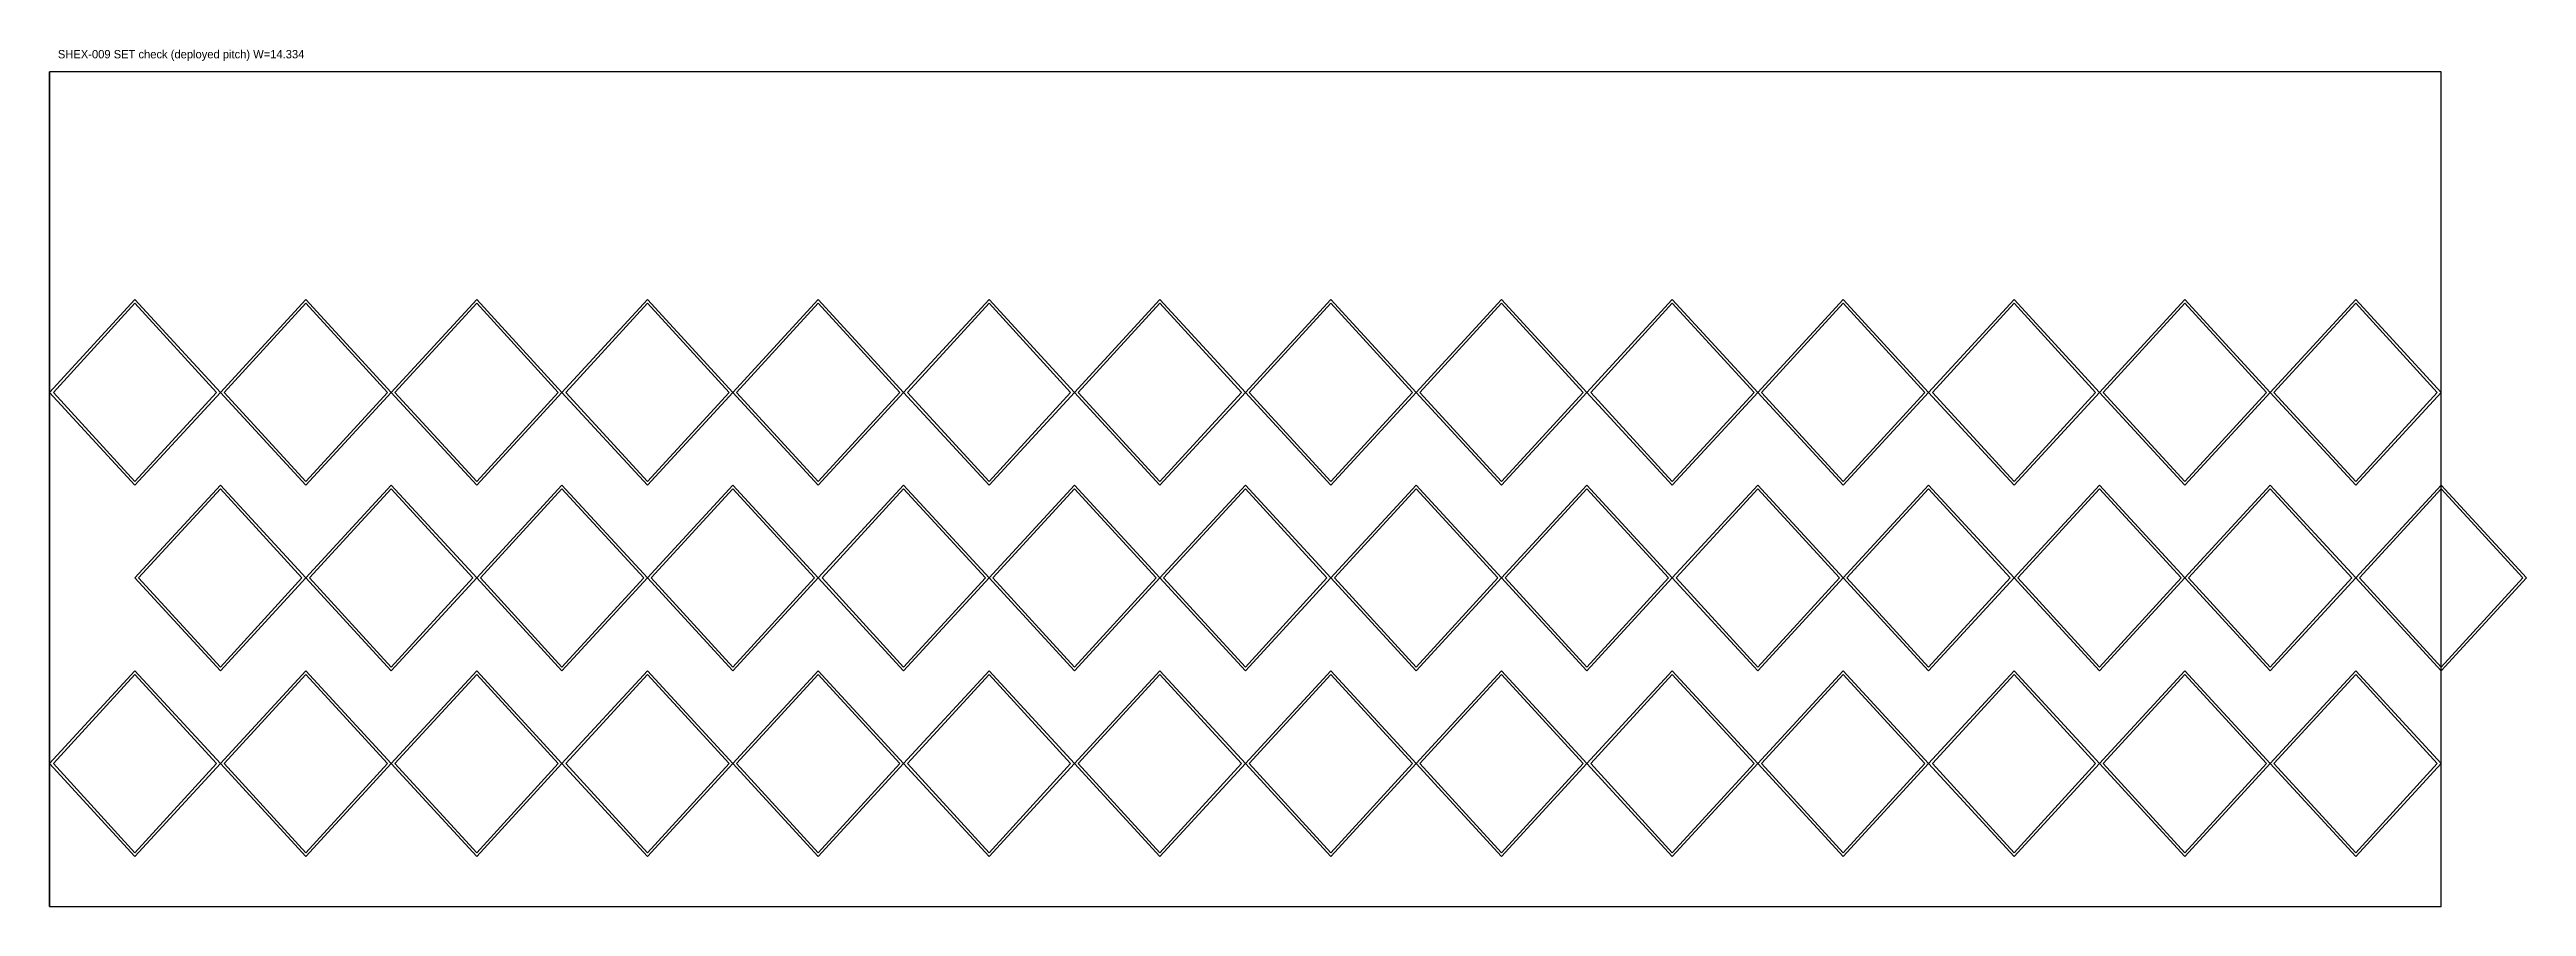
# Model space of a CAD drawing. Header units: metres. Extents: x 0 to 14.8, y 0 to 5.1.
import ezdxf

# ---------------------------------------------------------------- set-up
doc = ezdxf.new("R2010")
doc.units = ezdxf.units.M

msp = doc.modelspace()

# ---------------------------------------------------------------- linework, layer by layer
at = {"layer": 'LASER_KERF'}
for points in [[(0.512, 2.546), (1.001, 3.079), (0.512, 3.613), (0.023, 3.079), (0.512, 2.546)], [(1.536, 2.546), (2.025, 3.079), (1.536, 3.613), (1.046, 3.079), (1.536, 2.546)], [(2.56, 2.546), (3.049, 3.079), (2.56, 3.613), (2.07, 3.079), (2.56, 2.546)], [(3.583, 2.546), (4.073, 3.079), (3.583, 3.613), (3.094, 3.079), (3.583, 2.546)], [(4.607, 2.546), (5.097, 3.079), (4.607, 3.613), (4.118, 3.079), (4.607, 2.546)], [(5.631, 2.546), (6.12, 3.079), (5.631, 3.613), (5.142, 3.079), (5.631, 2.546)], [(6.655, 2.546), (7.144, 3.079), (6.655, 3.613), (6.165, 3.079), (6.655, 2.546)], [(7.679, 2.546), (8.168, 3.079), (7.679, 3.613), (7.189, 3.079), (7.679, 2.546)], [(8.702, 2.546), (9.192, 3.079), (8.702, 3.613), (8.213, 3.079), (8.702, 2.546)], [(9.726, 2.546), (10.216, 3.079), (9.726, 3.613), (9.237, 3.079), (9.726, 2.546)], [(10.75, 2.546), (11.24, 3.079), (10.75, 3.613), (10.261, 3.079), (10.75, 2.546)], [(11.774, 2.546), (12.263, 3.079), (11.774, 3.613), (11.285, 3.079), (11.774, 2.546)], [(12.798, 2.546), (13.287, 3.079), (12.798, 3.613), (12.308, 3.079), (12.798, 2.546)], [(13.822, 2.546), (14.311, 3.079), (13.822, 3.613), (13.332, 3.079), (13.822, 2.546)], [(1.024, 1.434), (1.513, 1.968), (1.024, 2.501), (0.534, 1.968), (1.024, 1.434)], [(2.048, 1.434), (2.537, 1.968), (2.048, 2.501), (1.558, 1.968), (2.048, 1.434)], [(3.071, 1.434), (3.561, 1.968), (3.071, 2.501), (2.582, 1.968), (3.071, 1.434)], [(4.095, 1.434), (4.585, 1.968), (4.095, 2.501), (3.606, 1.968), (4.095, 1.434)], [(5.119, 1.434), (5.609, 1.968), (5.119, 2.501), (4.63, 1.968), (5.119, 1.434)], [(6.143, 1.434), (6.632, 1.968), (6.143, 2.501), (5.654, 1.968), (6.143, 1.434)], [(7.167, 1.434), (7.656, 1.968), (7.167, 2.501), (6.677, 1.968), (7.167, 1.434)], [(8.191, 1.434), (8.68, 1.968), (8.191, 2.501), (7.701, 1.968), (8.191, 1.434)], [(9.214, 1.434), (9.704, 1.968), (9.214, 2.501), (8.725, 1.968), (9.214, 1.434)], [(10.238, 1.434), (10.728, 1.968), (10.238, 2.501), (9.749, 1.968), (10.238, 1.434)], [(11.262, 1.434), (11.751, 1.968), (11.262, 2.501), (10.773, 1.968), (11.262, 1.434)], [(12.286, 1.434), (12.775, 1.968), (12.286, 2.501), (11.796, 1.968), (12.286, 1.434)], [(13.31, 1.434), (13.799, 1.968), (13.31, 2.501), (12.82, 1.968), (13.31, 1.434)], [(14.334, 1.434), (14.823, 1.968), (14.334, 2.501), (13.844, 1.968), (14.334, 1.434)], [(0.512, 0.322), (1.001, 0.856), (0.512, 1.389), (0.023, 0.856), (0.512, 0.322)], [(1.536, 0.322), (2.025, 0.856), (1.536, 1.389), (1.046, 0.856), (1.536, 0.322)], [(2.56, 0.322), (3.049, 0.856), (2.56, 1.389), (2.07, 0.856), (2.56, 0.322)], [(3.583, 0.322), (4.073, 0.856), (3.583, 1.389), (3.094, 0.856), (3.583, 0.322)], [(4.607, 0.322), (5.097, 0.856), (4.607, 1.389), (4.118, 0.856), (4.607, 0.322)], [(5.631, 0.322), (6.12, 0.856), (5.631, 1.389), (5.142, 0.856), (5.631, 0.322)], [(6.655, 0.322), (7.144, 0.856), (6.655, 1.389), (6.165, 0.856), (6.655, 0.322)], [(7.679, 0.322), (8.168, 0.856), (7.679, 1.389), (7.189, 0.856), (7.679, 0.322)], [(8.702, 0.322), (9.192, 0.856), (8.702, 1.389), (8.213, 0.856), (8.702, 0.322)], [(9.726, 0.322), (10.216, 0.856), (9.726, 1.389), (9.237, 0.856), (9.726, 0.322)], [(10.75, 0.322), (11.24, 0.856), (10.75, 1.389), (10.261, 0.856), (10.75, 0.322)], [(11.774, 0.322), (12.263, 0.856), (11.774, 1.389), (11.285, 0.856), (11.774, 0.322)], [(12.798, 0.322), (13.287, 0.856), (12.798, 1.389), (12.308, 0.856), (12.798, 0.322)], [(13.822, 0.322), (14.311, 0.856), (13.822, 1.389), (13.332, 0.856), (13.822, 0.322)]]:
    msp.add_lwpolyline(points, dxfattribs=at)
at = {"layer": 'OUTLINE'}
msp.add_lwpolyline([(0, 0), (14.334, 0), (14.334, 5), (0, 5), (0, 0)], dxfattribs=at)
at = {"layer": 'SEAM'}
msp.add_line((0, 0), (0, 5), dxfattribs=at)
at = {"layer": 'STRUT_CENTERLINE'}
for p, q in [((0.512, 3.635), (0, 3.079)), ((1.024, 3.079), (0.512, 3.635)), ((1.536, 3.635), (1.024, 3.079)), ((2.048, 3.079), (1.536, 3.635)), ((2.56, 3.635), (2.048, 3.079)), ((3.071, 3.079), (2.56, 3.635)), ((3.583, 3.635), (3.071, 3.079)), ((4.095, 3.079), (3.583, 3.635)), ((4.607, 3.635), (4.095, 3.079)), ((5.119, 3.079), (4.607, 3.635)), ((5.631, 3.635), (5.119, 3.079)), ((6.143, 3.079), (5.631, 3.635)), ((6.655, 3.635), (6.143, 3.079)), ((7.167, 3.079), (6.655, 3.635)), ((7.679, 3.635), (7.167, 3.079)), ((8.191, 3.079), (7.679, 3.635)), ((8.702, 3.635), (8.191, 3.079)), ((9.214, 3.079), (8.702, 3.635)), ((9.726, 3.635), (9.214, 3.079)), ((10.238, 3.079), (9.726, 3.635)), ((10.75, 3.635), (10.238, 3.079)), ((11.262, 3.079), (10.75, 3.635)), ((11.774, 3.635), (11.262, 3.079)), ((12.286, 3.079), (11.774, 3.635)), ((12.798, 3.635), (12.286, 3.079)), ((13.31, 3.079), (12.798, 3.635)), ((13.822, 3.635), (13.31, 3.079)), ((14.334, 3.079), (13.822, 3.635)), ((0, 3.079), (0.512, 2.523)), ((0.512, 2.523), (1.024, 3.079)), ((1.024, 3.079), (1.536, 2.523)), ((1.536, 2.523), (2.048, 3.079)), ((2.048, 3.079), (2.56, 2.523)), ((2.56, 2.523), (3.071, 3.079)), ((3.071, 3.079), (3.583, 2.523)), ((3.583, 2.523), (4.095, 3.079)), ((4.095, 3.079), (4.607, 2.523)), ((4.607, 2.523), (5.119, 3.079)), ((5.119, 3.079), (5.631, 2.523)), ((5.631, 2.523), (6.143, 3.079)), ((6.143, 3.079), (6.655, 2.523)), ((6.655, 2.523), (7.167, 3.079)), ((7.167, 3.079), (7.679, 2.523)), ((7.679, 2.523), (8.191, 3.079)), ((8.191, 3.079), (8.702, 2.523)), ((8.702, 2.523), (9.214, 3.079)), ((9.214, 3.079), (9.726, 2.523)), ((9.726, 2.523), (10.238, 3.079)), ((10.238, 3.079), (10.75, 2.523)), ((10.75, 2.523), (11.262, 3.079)), ((11.262, 3.079), (11.774, 2.523)), ((11.774, 2.523), (12.286, 3.079)), ((12.286, 3.079), (12.798, 2.523)), ((12.798, 2.523), (13.31, 3.079)), ((13.31, 3.079), (13.822, 2.523)), ((13.822, 2.523), (14.334, 3.079)), ((1.024, 2.523), (0.512, 1.968)), ((1.536, 1.968), (1.024, 2.523)), ((2.048, 2.523), (1.536, 1.968)), ((2.56, 1.968), (2.048, 2.523)), ((3.071, 2.523), (2.56, 1.968)), ((3.583, 1.968), (3.071, 2.523)), ((4.095, 2.523), (3.583, 1.968)), ((4.607, 1.968), (4.095, 2.523)), ((5.119, 2.523), (4.607, 1.968)), ((5.631, 1.968), (5.119, 2.523)), ((6.143, 2.523), (5.631, 1.968)), ((6.655, 1.968), (6.143, 2.523)), ((7.167, 2.523), (6.655, 1.968)), ((7.679, 1.968), (7.167, 2.523)), ((8.191, 2.523), (7.679, 1.968)), ((8.702, 1.968), (8.191, 2.523)), ((9.214, 2.523), (8.702, 1.968)), ((9.726, 1.968), (9.214, 2.523)), ((10.238, 2.523), (9.726, 1.968)), ((10.75, 1.968), (10.238, 2.523)), ((11.262, 2.523), (10.75, 1.968)), ((11.774, 1.968), (11.262, 2.523)), ((12.286, 2.523), (11.774, 1.968)), ((12.798, 1.968), (12.286, 2.523)), ((13.31, 2.523), (12.798, 1.968)), ((13.822, 1.968), (13.31, 2.523)), ((14.334, 2.523), (13.822, 1.968)), ((14.845, 1.968), (14.334, 2.523)), ((0.512, 1.968), (1.024, 1.412)), ((1.024, 1.412), (1.536, 1.968)), ((1.536, 1.968), (2.048, 1.412)), ((2.048, 1.412), (2.56, 1.968)), ((2.56, 1.968), (3.071, 1.412)), ((3.071, 1.412), (3.583, 1.968)), ((3.583, 1.968), (4.095, 1.412)), ((4.095, 1.412), (4.607, 1.968)), ((4.607, 1.968), (5.119, 1.412)), ((5.119, 1.412), (5.631, 1.968)), ((5.631, 1.968), (6.143, 1.412)), ((6.143, 1.412), (6.655, 1.968)), ((6.655, 1.968), (7.167, 1.412)), ((7.167, 1.412), (7.679, 1.968)), ((7.679, 1.968), (8.191, 1.412)), ((8.191, 1.412), (8.702, 1.968)), ((8.702, 1.968), (9.214, 1.412)), ((9.214, 1.412), (9.726, 1.968)), ((9.726, 1.968), (10.238, 1.412)), ((10.238, 1.412), (10.75, 1.968)), ((10.75, 1.968), (11.262, 1.412)), ((11.262, 1.412), (11.774, 1.968)), ((11.774, 1.968), (12.286, 1.412)), ((12.286, 1.412), (12.798, 1.968)), ((12.798, 1.968), (13.31, 1.412)), ((13.31, 1.412), (13.822, 1.968)), ((13.822, 1.968), (14.334, 1.412)), ((14.334, 1.412), (14.845, 1.968)), ((0.512, 1.412), (0, 0.856)), ((1.024, 0.856), (0.512, 1.412)), ((1.536, 1.412), (1.024, 0.856)), ((2.048, 0.856), (1.536, 1.412)), ((2.56, 1.412), (2.048, 0.856)), ((3.071, 0.856), (2.56, 1.412)), ((3.583, 1.412), (3.071, 0.856)), ((4.095, 0.856), (3.583, 1.412)), ((4.607, 1.412), (4.095, 0.856)), ((5.119, 0.856), (4.607, 1.412)), ((5.631, 1.412), (5.119, 0.856)), ((6.143, 0.856), (5.631, 1.412)), ((6.655, 1.412), (6.143, 0.856)), ((7.167, 0.856), (6.655, 1.412)), ((7.679, 1.412), (7.167, 0.856)), ((8.191, 0.856), (7.679, 1.412)), ((8.702, 1.412), (8.191, 0.856)), ((9.214, 0.856), (8.702, 1.412)), ((9.726, 1.412), (9.214, 0.856)), ((10.238, 0.856), (9.726, 1.412)), ((10.75, 1.412), (10.238, 0.856)), ((11.262, 0.856), (10.75, 1.412)), ((11.774, 1.412), (11.262, 0.856)), ((12.286, 0.856), (11.774, 1.412)), ((12.798, 1.412), (12.286, 0.856)), ((13.31, 0.856), (12.798, 1.412)), ((13.822, 1.412), (13.31, 0.856)), ((14.334, 0.856), (13.822, 1.412)), ((0, 0.856), (0.512, 0.3)), ((0.512, 0.3), (1.024, 0.856)), ((1.024, 0.856), (1.536, 0.3)), ((1.536, 0.3), (2.048, 0.856)), ((2.048, 0.856), (2.56, 0.3)), ((2.56, 0.3), (3.071, 0.856)), ((3.071, 0.856), (3.583, 0.3)), ((3.583, 0.3), (4.095, 0.856)), ((4.095, 0.856), (4.607, 0.3)), ((4.607, 0.3), (5.119, 0.856)), ((5.119, 0.856), (5.631, 0.3)), ((5.631, 0.3), (6.143, 0.856)), ((6.143, 0.856), (6.655, 0.3)), ((6.655, 0.3), (7.167, 0.856)), ((7.167, 0.856), (7.679, 0.3)), ((7.679, 0.3), (8.191, 0.856)), ((8.191, 0.856), (8.702, 0.3)), ((8.702, 0.3), (9.214, 0.856)), ((9.214, 0.856), (9.726, 0.3)), ((9.726, 0.3), (10.238, 0.856)), ((10.238, 0.856), (10.75, 0.3)), ((10.75, 0.3), (11.262, 0.856)), ((11.262, 0.856), (11.774, 0.3)), ((11.774, 0.3), (12.286, 0.856)), ((12.286, 0.856), (12.798, 0.3)), ((12.798, 0.3), (13.31, 0.856)), ((13.31, 0.856), (13.822, 0.3)), ((13.822, 0.3), (14.334, 0.856))]:
    msp.add_line(p, q, dxfattribs=at)

# ---------------------------------------------------------------- texts
at = {"layer": 'TEXT'}
msp.add_text('SHEX-009 SET check (deployed pitch) W=14.334', height=0.05, dxfattribs=at).set_placement((0.05, 5.08))

doc.saveas('drawing.dxf')
